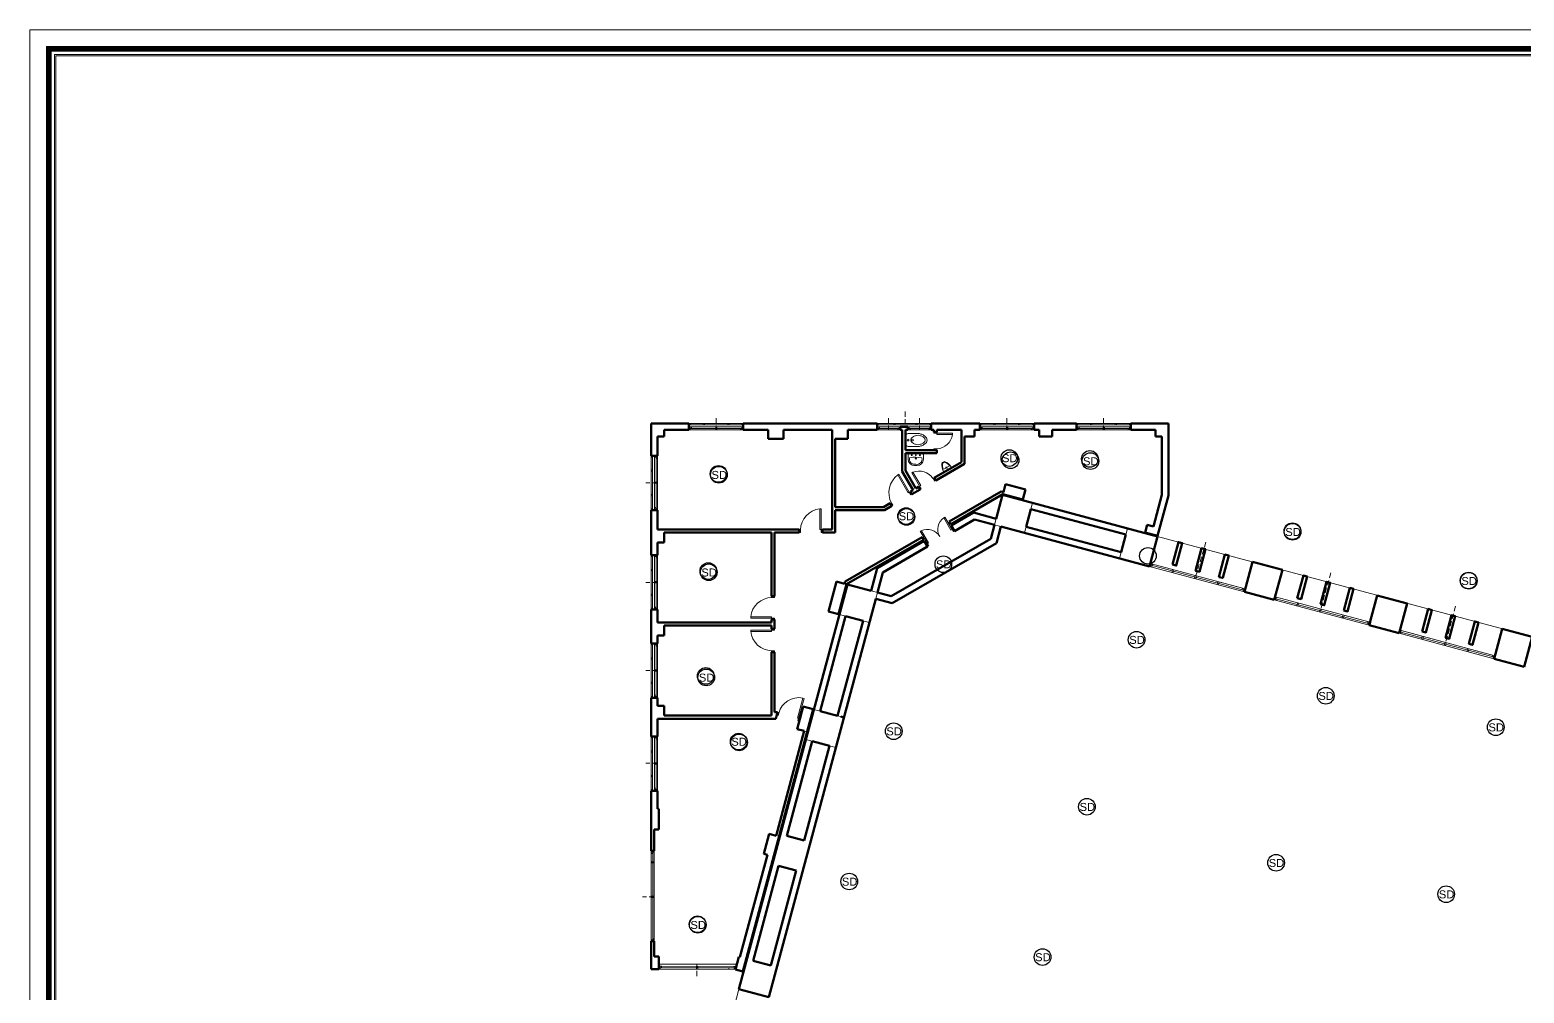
# Model space of a CAD drawing. Extents: x -24 to 119, y -16 to 95.
# Drawn here: x -24 to 33.8, y 58 to 95.2 of the extents above; entities that cross this region are included whole.
import ezdxf

# ---------------------------------------------------------------- set-up
doc = ezdxf.new("R2010")
doc.units = 0
doc.header["$LTSCALE"] = 0.8
doc.header["$MEASUREMENT"] = 0
doc.linetypes.add('HIDDEN', pattern=[0.375, 0.25, -0.125])
doc.layers.get('0').update_dxf_attribs({"linetype": 'CONTINUOUS', "lineweight": 20})
for name, color, linetype, lineweight in [('2-COL-45', 5, 'CONTINUOUS', 20), ('DOOR', 1, 'CONTINUOUS', 20), ('FRAM', 5, 'CONTINUOUS', 20), ('Walls', 1, 'CONTINUOUS', 50), ('WC', 3, 'CONTINUOUS', 20), ('WIN', 1, 'CONTINUOUS', 15)]:
    doc.layers.add(name, color=color, linetype=linetype, lineweight=lineweight)
doc.layers.add('FAS', color=4, linetype='CONTINUOUS')
doc.styles.add('ROMANS', font='arial.ttf', dxfattribs={"width": 1.15, "height": 0.2})

# ---------------------------------------------------------------- blocks, each defined once
blk = doc.blocks.new('A$C45795200')
for p, q in [((0, 0.12), (0, -0.12)), ((0.063, 0), (0.037, 0)), ((0.05, 0), (0.05, 0.011)), ((0.05, 0.011), (0.05, -0.012)), ((0.1, 0.114), (0.1, -0.114)), ((0.33, -0.03), (0.33, 0.03)), ((0.35, -0.03), (0.35, 0.03)), ((0, -0.044), (-0.007, -0.044))]:
    blk.add_line(p, q)
blk.add_circle((0.05, 0), 0.00697)
for centre, radius, start, end in [((0.05, 0.12), 0.05, 84.42743, 180), ((-0.002, -0.415), 0.588, 55.79049, 84.42743), ((0.154, 0.091), 0.0582, 73.85119, 157.07541), ((0.104, 0), 0.0245, 260.89706, 99.10294), ((0.104, 0), 0.0225, 260.89706, 99.10294), ((-0.002, -0.415), 0.568, 55.79049, 77.47538), ((0.3, 0.03), 0.03, 360, 55.79049), ((0.3, 0.03), 0.05, 360, 55.79049), ((0.05, -0.12), 0.05, 180, 275.57257), ((-0.002, 0.415), 0.588, 275.57257, 304.20951), ((0.154, -0.091), 0.0582, 202.92459, 286.14882), ((-0.002, 0.415), 0.568, 282.52462, 304.20951), ((0.3, -0.03), 0.03, 304.20951, 360), ((0.3, -0.03), 0.05, 304.20951, 360)]:
    blk.add_arc(centre, radius, start, end)
blk = doc.blocks.new('A$C455E5B58')
for p, q in [((-0.295, 0.23), (-0.295, 0.05)), ((0.045, 0.48), (-0.045, 0.48)), ((0.295, 0.05), (0.295, 0.23))]:
    blk.add_line(p, q)
for centre, radius in [((-0.158, 0.075), 0.02), ((0, 0.2), 0.025), ((0, 0.075), 0.01), ((0.158, 0.075), 0.02)]:
    blk.add_circle(centre, radius)
for centre, radius, start, end in [((-0.045, 0.23), 0.25, 90, 180), ((0, 0.895), 0.895, 250.76054, 289.23946), ((-0.045, 0.23), 0.2, 76.99712, 193.71727), ((0, 1.045), 0.895, 254.49665, 285.50335), ((0.045, 0.23), 0.2, 346.28273, 103.00288), ((0.045, 0.23), 0.25, 0, 90)]:
    blk.add_arc(centre, radius, start, end)
blk = doc.blocks.new('BD2')
for p, q in [((0.09, 0), (-0.09, 0)), ((-0.162, -0.315), (-0.162, -0.072)), ((0.162, -0.315), (0.162, -0.072))]:
    blk.add_line(p, q)
blk.add_lwpolyline([(0.162, -0.315, -0.000019), (0.162, -0.315, -0.087733), (0.149, -0.389, -0.074053), (0.116, -0.464, -0.109817), (0.058, -0.523), (0, -0.541), (-0.058, -0.523, -0.109817), (-0.116, -0.464, -0.074053), (-0.149, -0.389, -0.087733), (-0.162, -0.315, -0.087733)], format="xyb")
blk.add_lwpolyline([(-0.117, -0.315, -0.090619), (-0.106, -0.255, -0.076271), (-0.078, -0.19, -0.09883), (-0.036, -0.145), (-0.001, -0.136), (0.039, -0.148, -0.099446), (0.078, -0.19, -0.076271), (0.106, -0.255, -0.090619), (0.117, -0.315, -0.090619), (0.106, -0.375, -0.076271), (0.078, -0.44, -0.099446), (0.039, -0.482), (0, -0.494), (-0.039, -0.482, -0.099446), (-0.078, -0.44, -0.076271), (-0.106, -0.375, -0.090619)], format="xyb", close=True)
for centre in [(0.001, -0.067), (0.001, -0.176)]:
    blk.add_circle(centre, 0.0225)
for centre, start, end in [((-0.09, -0.072), 90, 180), ((0.09, -0.072), 360, 90)]:
    blk.add_arc(centre, 0.072, start, end)

msp = doc.modelspace()

# ---------------------------------------------------------------- linework, layer by layer
at = {"layer": '2-COL-45'}
for points in [[(13.699, 77.65), (14.472, 77.443), (14.368, 77.057), (13.596, 77.264)], [(13.699, 77.65), (14.472, 77.443), (14.368, 77.057), (13.596, 77.264)], [(13.277, 76.076), (14.436, 75.765), (14.747, 76.924), (13.588, 77.235)], [(18.107, 74.782), (19.266, 74.471), (19.577, 75.63), (18.418, 75.941)], [(20.156, 74.543), (20.301, 74.504), (20.534, 75.374), (20.389, 75.412)], [(20.156, 74.543), (20.301, 74.504), (20.534, 75.374), (20.389, 75.412)], [(21.053, 74.303), (21.198, 74.264), (21.431, 75.133), (21.286, 75.172)], [(21.053, 74.303), (21.198, 74.264), (21.431, 75.133), (21.286, 75.172)], [(21.954, 74.061), (22.099, 74.023), (22.332, 74.892), (22.187, 74.931)], [(21.954, 74.061), (22.099, 74.023), (22.332, 74.892), (22.187, 74.931)], [(24.985, 73.249), (25.13, 73.21), (25.363, 74.08), (25.218, 74.118)], [(6.861, 72.722), (7.247, 72.619), (7.558, 73.778), (7.171, 73.881)], [(7.587, 73.77), (8.746, 73.459), (8.435, 72.3), (7.276, 72.611)], [(25.883, 73.009), (26.027, 72.97), (26.26, 73.839), (26.116, 73.878)], [(26.784, 72.767), (26.928, 72.728), (27.161, 73.598), (27.016, 73.637)], [(29.815, 71.955), (29.96, 71.916), (30.193, 72.785), (30.048, 72.824)], [(30.712, 71.715), (30.857, 71.676), (31.09, 72.545), (30.945, 72.584)], [(31.613, 71.473), (31.758, 71.434), (31.991, 72.304), (31.846, 72.342)], [(5.644, 68.182), (6.031, 68.079), (6.264, 68.948), (5.877, 69.052)], [(6.293, 68.94), (7.452, 68.63), (7.141, 67.471), (5.982, 67.781)]]:
    msp.add_lwpolyline(points, close=True, dxfattribs=at)
at = {"layer": 'DOOR'}
for p, q in [((10.93, 79.668), (10.93, 79.618)), ((11.05, 79.618), (10.93, 79.618)), ((11.05, 79.668), (11.05, 79.618)), ((10.93, 79.018), (10.93, 78.968)), ((11.05, 79.018), (10.93, 79.018)), ((11.05, 78.968), (11.05, 79.018)), ((10.335, 77.544), (10.378, 77.569)), ((10.378, 77.569), (10.438, 77.465)), ((10.438, 77.465), (10.395, 77.44)), ((10.941, 77.894), (10.898, 77.869)), ((10.898, 77.869), (10.958, 77.765)), ((10.958, 77.765), (11.001, 77.79)), ((9.244, 76.914), (9.287, 76.939)), ((9.244, 76.914), (9.287, 76.939)), ((9.297, 76.921), (9.347, 76.835)), ((9.297, 76.921), (9.347, 76.835)), ((10.023, 77.364), (9.98, 77.339)), ((10.023, 77.364), (9.98, 77.339)), ((9.98, 77.339), (10.04, 77.235)), ((9.98, 77.339), (10.04, 77.235)), ((10.04, 77.235), (10.083, 77.26)), ((10.04, 77.235), (10.083, 77.26)), ((9.347, 76.835), (9.304, 76.81)), ((9.347, 76.835), (9.304, 76.81)), ((5.724, 75.9), (5.774, 75.9)), ((5.774, 75.78), (5.724, 75.78)), ((5.774, 75.88), (5.774, 75.78)), ((6.624, 75.9), (6.574, 75.9)), ((6.574, 75.9), (6.574, 75.78)), ((6.574, 75.78), (6.624, 75.78)), ((11.677, 75.927), (11.633, 75.902)), ((11.633, 75.902), (11.683, 75.815)), ((11.683, 75.815), (11.727, 75.84)), ((10.637, 75.327), (10.681, 75.352)), ((10.681, 75.352), (10.731, 75.265)), ((10.731, 75.265), (10.687, 75.24)), ((19.292, 74.568), (19.34, 74.555)), ((19.34, 74.555), (19.314, 74.458)), ((19.314, 74.458), (19.266, 74.471)), ((4.65, 73.32), (4.65, 73.27)), ((4.67, 73.27), (4.77, 73.27)), ((4.77, 73.27), (4.77, 73.32)), ((4.65, 72.42), (4.65, 72.47)), ((4.65, 72.47), (4.77, 72.47)), ((4.77, 72.47), (4.77, 72.42)), ((4.65, 72.06), (4.65, 72.01)), ((4.65, 72.01), (4.77, 72.01)), ((4.77, 72.01), (4.77, 72.06)), ((4.65, 71.16), (4.65, 71.21)), ((4.67, 71.21), (4.77, 71.21)), ((4.77, 71.21), (4.77, 71.16)), ((4.887, 68.833), (4.935, 68.82)), ((4.93, 68.801), (4.904, 68.704)), ((4.904, 68.704), (4.856, 68.717)), ((5.703, 68.594), (5.677, 68.497)), ((5.677, 68.497), (5.725, 68.484)), ((5.751, 68.581), (5.703, 68.594))]:
    msp.add_line(p, q, dxfattribs=at)
for points in [[(11.65, 79.618), (11.65, 79.568), (11.05, 79.568), (11.05, 79.618)], [(9.58, 78.032), (9.536, 78.007), (9.936, 77.314), (9.98, 77.339)], [(10.078, 78.088), (10.121, 78.113), (10.421, 77.594), (10.378, 77.569)], [(6.574, 76.7), (6.524, 76.7), (6.524, 75.9), (6.574, 75.9)], [(11.358, 76.378), (11.315, 76.353), (11.59, 75.877), (11.633, 75.902)], [(10.406, 75.828), (10.449, 75.853), (10.724, 75.377), (10.681, 75.352)], [(19.378, 74.503), (19.33, 74.516), (19.34, 74.555), (19.389, 74.542)], [(3.85, 72.47), (3.85, 72.52), (4.65, 72.52), (4.65, 72.47)], [(3.85, 72.01), (3.85, 71.96), (4.65, 71.96), (4.65, 72.01)], [(5.91, 69.367), (5.862, 69.38), (5.655, 68.607), (5.703, 68.594)]]:
    msp.add_lwpolyline(points, close=True, dxfattribs=at)
for centre, radius, start, end in [((11.007, 79.668), 0.65, 273.78181, 351.23909), ((10.029, 77.329), 0.838, 126.02059, 209.0852), ((10.357, 77.507), 0.65, 33.78181, 111.23909), ((6.612, 75.867), 0.838, 96.02059, 179.0852), ((11.632, 75.904), 0.55, 125.21542, 210.23721), ((10.679, 75.354), 0.55, 29.76279, 114.78458), ((4.683, 72.432), 0.838, 90.9148, 173.97941), ((4.683, 72.048), 0.838, 186.02059, 269.0852), ((5.703, 68.595), 0.8, 78.58321, 165.11201)]:
    msp.add_arc(centre, radius, start, end, dxfattribs=at)
at = {"layer": 'FAS'}
for centre in [(13.849, 78.661), (13.899, 78.575), (16.964, 78.628), (16.984, 78.543), (2.606, 78.05), (2.606, 78.05), (2.617, 78.015), (9.856, 76.418), (9.871, 76.385), (24.795, 75.834), (24.804, 75.809), (19.211, 74.88), (2.21, 74.291), (2.224, 74.243), (11.297, 74.557), (31.609, 73.926), (31.613, 73.914), (18.771, 71.635), (2.111, 70.236), (2.127, 70.177), (26.084, 69.468), (9.377, 68.098), (32.661, 68.252), (3.383, 67.696), (3.398, 67.665), (16.851, 65.176), (24.164, 63.008), (7.659, 62.285), (30.741, 61.793), (1.796, 60.629), (1.803, 60.612), (15.133, 59.363)]:
    msp.add_circle(centre, 0.322, dxfattribs=at)
at = {"layer": 'FRAM'}
msp.add_lwpolyline([(-24.024, -16.156), (115.976, -16.156), (115.976, 95.22), (-24.024, 95.22)], close=True, dxfattribs=at)
at = {"layer": 'FRAM', "const_width": 0.218}
msp.add_lwpolyline([(-23.288, -15.42), (115.239, -15.42), (115.239, 94.484), (-23.288, 94.484)], close=True, dxfattribs=at)
at = {"layer": 'FRAM'}
for points in [[(98.967, 94.211), (98.967, -15.202), (-23.07, -15.202), (-23.07, 94.266), (98.967, 94.266), (98.967, 94.211)], [(98.912, 94.211), (98.912, -15.147), (-23.015, -15.147), (-23.015, 94.211), (98.912, 94.211), (98.912, 94.211)]]:
    msp.add_lwpolyline(points, dxfattribs=at)
at = {"layer": 'Walls'}
for p, q in [((0, 78.75), (0, 80)), ((0, 80), (1.46, 80)), ((0.5, 79.75), (1.46, 79.75)), ((0.5, 79.75), (0.5, 79.5)), ((1.46, 79.75), (1.46, 80)), ((1.46, 79.87), (1.46, 79.75)), ((1.46, 79.87), (1.46, 79.75)), ((1.46, 79.87), (1.46, 79.75)), ((8.733, 80), (3.56, 80)), ((3.56, 79.75), (3.56, 80)), ((3.56, 79.87), (3.56, 79.75)), ((3.56, 79.87), (3.56, 79.75)), ((3.56, 79.87), (3.56, 79.75)), ((3.56, 79.75), (4.52, 79.75)), ((4.52, 79.4), (4.52, 79.75)), ((7, 79.75), (5.12, 79.75)), ((5.12, 79.75), (5.12, 79.4)), ((7, 79.75), (7, 75.9)), ((8.733, 79.75), (7.6, 79.75)), ((7.6, 79.75), (7.6, 79.4)), ((8.733, 79.75), (8.733, 80)), ((8.733, 79.87), (8.733, 79.75)), ((8.733, 79.87), (8.733, 79.75)), ((8.733, 79.87), (8.733, 79.75)), ((9.633, 79.875), (9.633, 79.75)), ((9.633, 79.875), (9.93, 79.875)), ((9.633, 79.87), (9.633, 79.75)), ((9.633, 79.87), (9.633, 79.75)), ((9.71, 79.75), (9.633, 79.75)), ((9.71, 79.75), (9.71, 78.146)), ((9.83, 79.75), (9.83, 78.968)), ((9.93, 79.75), (9.83, 79.75)), ((9.93, 79.875), (9.93, 79.75)), ((9.93, 79.87), (9.93, 79.75)), ((9.93, 79.87), (9.93, 79.75)), ((10.83, 80), (12.705, 80)), ((10.83, 79.75), (10.83, 80)), ((10.83, 79.87), (10.83, 79.75)), ((10.83, 79.87), (10.83, 79.75)), ((10.83, 79.87), (10.83, 79.75)), ((10.83, 79.75), (10.93, 79.75)), ((10.93, 79.668), (10.93, 79.75)), ((10.93, 79.75), (10.93, 79.668)), ((11.05, 79.668), (11.05, 79.75)), ((11.05, 79.75), (12, 79.75)), ((12, 79.75), (12, 78.505)), ((12.705, 79.75), (12.5, 79.75)), ((12.5, 79.75), (12.5, 79.5)), ((12.705, 79.75), (12.705, 80)), ((12.705, 79.87), (12.705, 79.75)), ((12.705, 79.87), (12.705, 79.75)), ((12.705, 79.87), (12.705, 79.75)), ((16.444, 80), (14.805, 80)), ((14.805, 79.75), (14.805, 80)), ((14.805, 79.87), (14.805, 79.75)), ((14.805, 79.87), (14.805, 79.75)), ((14.805, 79.87), (14.805, 79.75)), ((14.805, 79.75), (15, 79.75)), ((15, 79.5), (15, 79.75)), ((16.444, 79.75), (15.5, 79.75)), ((15.5, 79.75), (15.5, 79.5)), ((16.444, 79.75), (16.444, 80)), ((16.444, 79.87), (16.444, 79.75)), ((16.444, 79.87), (16.444, 79.75)), ((16.444, 79.87), (16.444, 79.75)), ((18.544, 80), (20, 80)), ((18.544, 79.75), (18.544, 80)), ((18.544, 79.87), (18.544, 79.75)), ((18.544, 79.87), (18.544, 79.75)), ((18.544, 79.87), (18.544, 79.75)), ((18.544, 79.75), (19.5, 79.75)), ((19.5, 79.5), (19.5, 79.75)), ((20, 80), (20, 77.21)), ((0.25, 78.75), (0.25, 79.5)), ((0.5, 79.5), (0.25, 79.5)), ((5.12, 79.4), (4.52, 79.4)), ((7.12, 79.4), (7.12, 76.766)), ((7.6, 79.4), (7.12, 79.4)), ((10.93, 79.668), (11.05, 79.668)), ((11.05, 79.668), (10.93, 79.668)), ((10.93, 79.668), (11.05, 79.668)), ((10.93, 79.668), (11.05, 79.668)), ((11.05, 79.668), (10.93, 79.668)), ((12.12, 79.5), (12.12, 78.436)), ((12.5, 79.5), (12.12, 79.5)), ((15.5, 79.5), (15, 79.5)), ((19.75, 79.5), (19.5, 79.5)), ((19.75, 79.5), (19.75, 77.243)), ((0.25, 78.75), (0, 78.75)), ((0.13, 78.75), (0.25, 78.75)), ((0.13, 78.75), (0.25, 78.75)), ((0.13, 78.75), (0.25, 78.75)), ((9.83, 78.968), (11.05, 78.968)), ((9.83, 78.848), (11.05, 78.848)), ((9.83, 78.848), (9.83, 78.178)), ((11.05, 78.968), (10.93, 78.968)), ((10.93, 78.968), (11.05, 78.968)), ((11.05, 78.968), (10.93, 78.968)), ((10.93, 78.968), (11.05, 78.968)), ((11.05, 78.968), (10.93, 78.968)), ((11.05, 78.968), (11.05, 78.848)), ((9.71, 78.146), (10.126, 77.425)), ((9.83, 78.178), (10.23, 77.485)), ((12, 78.505), (10.941, 77.894)), ((12.12, 78.436), (11.001, 77.79)), ((10.395, 77.44), (10.083, 77.26)), ((10.335, 77.544), (10.231, 77.484)), ((10.335, 77.544), (10.395, 77.44)), ((10.941, 77.894), (11.001, 77.79)), ((11.001, 77.79), (10.941, 77.894)), ((10.941, 77.894), (11.001, 77.79)), ((13.699, 77.65), (13.618, 77.346)), ((14.472, 77.443), (13.699, 77.65)), ((14.368, 77.057), (14.472, 77.443)), ((9.244, 76.914), (8.988, 76.766)), ((9.304, 76.81), (9.244, 76.914)), ((9.244, 76.914), (9.304, 76.81)), ((10.127, 77.424), (10.023, 77.364)), ((10.083, 77.26), (10.023, 77.364)), ((10.023, 77.364), (10.083, 77.26)), ((13.536, 77.368), (11.517, 76.202)), ((13.596, 77.264), (11.577, 76.098)), ((13.342, 76.317), (13.588, 77.235)), ((13.536, 77.368), (13.618, 77.346)), ((13.578, 77.198), (13.588, 77.235)), ((13.588, 77.235), (19.577, 75.63)), ((13.596, 77.264), (14.368, 77.057)), ((19.421, 76.014), (19.75, 77.243)), ((19.584, 75.659), (20, 77.21)), ((0, 74.9), (0, 76.65)), ((0.25, 76.65), (0, 76.65)), ((0.13, 76.65), (0.25, 76.65)), ((0.13, 76.65), (0.25, 76.65)), ((0.13, 76.65), (0.25, 76.65)), ((0.25, 75.9), (0.25, 76.65)), ((8.988, 76.766), (7.12, 76.766)), ((7.12, 76.646), (7.12, 75.78)), ((9.02, 76.646), (7.12, 76.646)), ((9.304, 76.81), (9.02, 76.646)), ((12.462, 76.553), (11.602, 76.057)), ((12.497, 76.285), (11.727, 75.84)), ((13.342, 76.317), (12.462, 76.553)), ((13.277, 76.076), (12.497, 76.285)), ((14.682, 76.683), (14.501, 76.007)), ((18.353, 75.699), (14.682, 76.683)), ((0.25, 75.9), (5.724, 75.9)), ((0.5, 75.78), (4.65, 75.78)), ((0.5, 75.78), (0.5, 75.4)), ((4.65, 73.32), (4.65, 75.78)), ((4.77, 73.32), (4.77, 75.78)), ((4.77, 75.78), (5.724, 75.78)), ((5.724, 75.78), (5.724, 75.9)), ((5.724, 75.9), (5.724, 75.78)), ((6.624, 75.78), (6.624, 75.9)), ((6.624, 75.9), (6.624, 75.78)), ((6.624, 75.9), (7, 75.9)), ((6.624, 75.78), (7.12, 75.78)), ((11.577, 76.098), (11.517, 76.202)), ((11.577, 76.098), (11.517, 76.202)), ((11.727, 75.84), (11.602, 76.057)), ((13.277, 76.076), (13.133, 75.538)), ((13.519, 76.011), (13.348, 75.373)), ((19.266, 74.471), (13.519, 76.011)), ((18.172, 75.023), (14.501, 76.007)), ((18.172, 75.023), (18.353, 75.699)), ((19.101, 75.788), (19.179, 76.078)), ((19.584, 75.659), (19.101, 75.788)), ((19.179, 76.078), (19.421, 76.014)), ((0.25, 74.9), (0.25, 75.4)), ((0.5, 75.4), (0.25, 75.4)), ((10.478, 75.602), (7.498, 73.882)), ((10.538, 75.498), (7.558, 73.778)), ((10.562, 75.457), (8.74, 74.405)), ((10.687, 75.24), (8.955, 74.24)), ((13.133, 75.538), (9.283, 73.315)), ((13.348, 75.373), (9.319, 73.047)), ((10.538, 75.498), (10.478, 75.602)), ((10.538, 75.498), (10.478, 75.602)), ((10.687, 75.24), (10.562, 75.457)), ((10.687, 75.24), (10.627, 75.344)), ((19.577, 75.63), (19.266, 74.471)), ((0.25, 74.9), (0, 74.9)), ((0.13, 74.9), (0.25, 74.9)), ((0.13, 74.9), (0.25, 74.9)), ((0.13, 74.9), (0.25, 74.9)), ((23.247, 74.647), (22.937, 73.487)), ((24.406, 74.336), (23.247, 74.647)), ((8.504, 73.524), (8.74, 74.405)), ((8.746, 73.459), (8.955, 74.24)), ((24.096, 73.177), (24.406, 74.336)), ((3.394, 58.122), (7.587, 73.77)), ((6.861, 72.722), (7.171, 73.881)), ((7.171, 73.881), (7.476, 73.8)), ((7.558, 73.778), (7.247, 72.619)), ((7.498, 73.882), (7.476, 73.8)), ((8.504, 73.524), (7.587, 73.77)), ((8.746, 73.459), (9.283, 73.315)), ((22.937, 73.487), (22.968, 73.603)), ((22.937, 73.487), (22.968, 73.603)), ((22.937, 73.487), (24.096, 73.177)), ((4.553, 57.811), (8.681, 73.218)), ((4.77, 73.32), (4.65, 73.32)), ((4.65, 73.32), (4.77, 73.32)), ((8.681, 73.218), (9.319, 73.047)), ((24.096, 73.177), (24.127, 73.293)), ((24.096, 73.177), (24.127, 73.293)), ((28.077, 73.352), (27.766, 72.193)), ((29.236, 73.042), (28.077, 73.352)), ((28.925, 71.883), (29.236, 73.042)), ((0, 71.49), (0, 72.8)), ((0.25, 72.8), (0, 72.8)), ((0.25, 72.3), (0.25, 72.8)), ((0.25, 72.3), (4.65, 72.3)), ((4.77, 72.42), (4.65, 72.42)), ((4.65, 72.42), (4.77, 72.42)), ((4.65, 72.3), (4.65, 72.42)), ((4.77, 72.06), (4.77, 72.42)), ((6.534, 68.876), (7.518, 72.546)), ((7.247, 72.619), (6.861, 72.722)), ((6.861, 72.722), (7.247, 72.619)), ((7.21, 68.694), (8.194, 72.365)), ((7.518, 72.546), (8.194, 72.365)), ((27.766, 72.193), (27.797, 72.309)), ((27.766, 72.193), (27.797, 72.309)), ((0.25, 71.49), (0.25, 71.8)), ((0.5, 71.8), (0.25, 71.8)), ((0.5, 72.18), (4.65, 72.18)), ((0.5, 72.18), (0.5, 71.8)), ((4.65, 72.06), (4.65, 72.18)), ((4.65, 72.06), (4.77, 72.06)), ((4.77, 72.06), (4.65, 72.06)), ((4.65, 72.06), (4.77, 72.06)), ((27.766, 72.193), (28.925, 71.883)), ((28.925, 71.883), (28.956, 71.999)), ((28.925, 71.883), (28.956, 71.999)), ((32.596, 70.899), (32.906, 72.058)), ((32.906, 72.058), (34.066, 71.748)), ((34.066, 71.748), (33.755, 70.589)), ((0.25, 71.49), (0, 71.49)), ((0.13, 71.49), (0.25, 71.49)), ((0.13, 71.49), (0.25, 71.49)), ((0.13, 71.49), (0.25, 71.49)), ((4.65, 68.7), (4.65, 71.16)), ((4.65, 71.16), (4.77, 71.16)), ((4.77, 71.16), (4.65, 71.16)), ((4.65, 71.16), (4.77, 71.16)), ((4.77, 68.833), (4.77, 71.16)), ((32.596, 70.899), (32.627, 71.015)), ((32.596, 70.899), (32.627, 71.015)), ((33.755, 70.589), (32.596, 70.899)), ((0.25, 69.39), (0, 69.39)), ((0, 67.89), (0, 69.39)), ((0.13, 69.39), (0.25, 69.39)), ((0.13, 69.39), (0.25, 69.39)), ((0.13, 69.39), (0.25, 69.39)), ((0.25, 69.08), (0.25, 69.39)), ((0.5, 69.08), (0.25, 69.08)), ((0.5, 68.7), (0.5, 69.08)), ((3.546, 58.806), (6.264, 68.948)), ((4.887, 68.833), (4.77, 68.833)), ((4.819, 68.58), (4.887, 68.833)), ((4.856, 68.717), (4.887, 68.833)), ((5.877, 69.052), (5.644, 68.182)), ((6.264, 68.948), (5.877, 69.052)), ((6.534, 68.876), (7.21, 68.694)), ((0.25, 68.58), (4.819, 68.58)), ((0.25, 67.89), (0.25, 68.58)), ((0.5, 68.7), (4.65, 68.7)), ((5.644, 68.182), (5.915, 68.11)), ((5.725, 68.484), (5.756, 68.6)), ((7.452, 68.63), (7.336, 68.661)), ((7.452, 68.63), (7.336, 68.661)), ((0.25, 67.89), (0, 67.89)), ((0.13, 67.89), (0.25, 67.89)), ((0.13, 67.89), (0.25, 67.89)), ((0.13, 67.89), (0.25, 67.89)), ((4.828, 64.053), (5.915, 68.11)), ((5.24, 64.046), (6.223, 67.716)), ((6.223, 67.716), (6.9, 67.535)), ((5.916, 63.865), (6.9, 67.535)), ((0.25, 65.79), (0, 65.79)), ((0, 65.79), (0, 63.473)), ((0.13, 65.79), (0.25, 65.79)), ((0.13, 65.79), (0.25, 65.79)), ((0.13, 65.79), (0.25, 65.79)), ((0.25, 65.1), (0.25, 65.79)), ((0.25, 65.1), (0.3, 65.1)), ((0.3, 65.1), (0.3, 64.3)), ((0.12, 64.3), (0.12, 63.473)), ((0.3, 64.3), (0.12, 64.3)), ((4.35, 63.353), (4.557, 64.125)), ((4.557, 64.125), (4.828, 64.053)), ((5.916, 63.865), (5.24, 64.046)), ((0, 63.473), (0.12, 63.473)), ((0.12, 63.473), (0, 63.473)), ((0.12, 63.473), (0, 63.473)), ((3.434, 59.353), (4.495, 63.314)), ((4.495, 63.314), (4.35, 63.353)), ((3.946, 59.216), (4.929, 62.887)), ((4.622, 59.035), (5.606, 62.706)), ((5.606, 62.706), (4.929, 62.887)), ((0, 58.89), (0, 59.973)), ((0.12, 59.973), (0, 59.973)), ((0.12, 59.973), (0, 59.973)), ((0, 59.973), (0.12, 59.973)), ((0.12, 59.39), (0.12, 59.973)), ((0.12, 59.39), (0.3, 59.39)), ((0.3, 59.39), (0.3, 58.89)), ((3.256, 58.883), (3.386, 59.366)), ((3.386, 59.366), (3.434, 59.353)), ((3.946, 59.216), (4.622, 59.035)), ((0.3, 58.89), (0, 58.89)), ((3.546, 58.806), (3.256, 58.883)), ((4.553, 57.811), (3.394, 58.122))]:
    msp.add_line(p, q, dxfattribs=at)
for points in [[(20.156, 74.543), (20.301, 74.504), (20.534, 75.374), (20.389, 75.412)], [(21.053, 74.303), (21.198, 74.264), (21.431, 75.133), (21.286, 75.172)], [(21.954, 74.061), (22.099, 74.023), (22.332, 74.892), (22.187, 74.931)], [(24.985, 73.249), (25.13, 73.21), (25.363, 74.08), (25.218, 74.118)], [(25.883, 73.009), (26.027, 72.97), (26.26, 73.839), (26.116, 73.878)], [(26.784, 72.767), (26.928, 72.728), (27.161, 73.598), (27.016, 73.637)], [(29.815, 71.955), (29.96, 71.916), (30.193, 72.785), (30.048, 72.824)], [(30.712, 71.715), (30.857, 71.676), (31.09, 72.545), (30.945, 72.584)], [(31.613, 71.473), (31.758, 71.434), (31.991, 72.304), (31.846, 72.342)]]:
    msp.add_lwpolyline(points, close=True, dxfattribs=at)
at = {"layer": 'WIN', "linetype": 'HIDDEN'}
for p, q in [((9.82, 80.46), (9.82, 80)), ((2.51, 80.21), (2.51, 79.75)), ((9.183, 80.21), (9.183, 79.75)), ((10.38, 80.21), (10.38, 79.75)), ((13.755, 80.21), (13.755, 79.75)), ((17.494, 80.21), (17.494, 79.75)), ((0.25, 77.7), (-0.21, 77.7)), ((21.454, 75.412), (21.062, 74.114)), ((26.279, 74.221), (25.892, 72.82)), ((0.25, 73.85), (-0.21, 73.85)), ((31.107, 72.927), (30.72, 71.526)), ((0.25, 70.44), (-0.21, 70.44)), ((0.25, 66.858), (-0.21, 66.858)), ((0.12, 61.698), (-0.34, 61.698)), ((1.765, 58.63), (1.765, 59.09))]:
    msp.add_line(p, q, dxfattribs=at)
at = {"layer": 'WIN'}
for p, q in [((1.46, 80), (3.56, 80)), ((1.46, 79.95), (3.56, 79.95)), ((3.56, 79.87), (1.46, 79.87)), ((3.56, 79.87), (1.46, 79.87)), ((1.46, 79.87), (3.51, 79.87)), ((1.46, 79.87), (1.46, 79.75)), ((1.46, 79.75), (3.56, 79.75)), ((1.46, 79.75), (3.56, 79.75)), ((1.46, 79.75), (1.51, 79.75)), ((1.51, 79.95), (1.51, 80)), ((1.51, 79.75), (1.51, 79.87)), ((1.51, 79.81), (3.51, 79.81)), ((1.51, 79.75), (3.46, 79.75)), ((1.56, 79.81), (1.56, 79.87)), ((2.01, 79.95), (2.01, 80)), ((2.06, 79.95), (2.06, 80)), ((2.495, 79.81), (2.495, 79.87)), ((2.495, 79.75), (2.495, 79.81)), ((2.545, 79.81), (2.545, 79.87)), ((2.545, 79.75), (2.545, 79.81)), ((2.96, 79.95), (2.96, 80)), ((3.01, 79.95), (3.01, 80)), ((3.46, 79.75), (3.46, 79.81)), ((3.46, 79.75), (3.56, 79.75)), ((3.51, 79.95), (3.51, 80)), ((3.51, 79.75), (3.51, 79.87)), ((3.51, 79.87), (3.56, 79.87)), ((3.56, 79.87), (3.56, 79.75)), ((8.733, 80), (10.83, 80)), ((8.733, 79.95), (10.83, 79.95)), ((8.733, 79.87), (9.633, 79.87)), ((8.733, 79.87), (8.733, 79.75)), ((9.633, 79.87), (8.733, 79.87)), ((9.633, 79.87), (8.733, 79.87)), ((8.733, 79.75), (9.633, 79.75)), ((8.733, 79.75), (9.633, 79.75)), ((8.733, 79.75), (8.783, 79.75)), ((8.783, 79.95), (8.783, 80)), ((8.783, 79.75), (8.783, 79.87)), ((8.783, 79.81), (9.583, 79.81)), ((8.783, 79.75), (9.633, 79.75)), ((8.833, 79.81), (8.833, 79.87)), ((9.383, 79.95), (9.383, 80)), ((9.433, 79.95), (9.433, 80)), ((9.533, 79.75), (9.533, 79.81)), ((9.533, 79.75), (9.633, 79.75)), ((9.583, 79.75), (9.583, 79.87)), ((9.583, 79.87), (9.633, 79.87)), ((9.633, 79.87), (9.633, 79.75)), ((10.83, 79.87), (9.93, 79.87)), ((10.83, 79.87), (9.93, 79.87)), ((9.93, 79.87), (10.78, 79.87)), ((9.98, 79.87), (9.93, 79.87)), ((9.93, 79.87), (9.93, 79.75)), ((9.93, 79.81), (10.78, 79.81)), ((9.93, 79.75), (10.73, 79.75)), ((9.93, 79.75), (10.83, 79.75)), ((9.93, 79.75), (10.83, 79.75)), ((10.03, 79.75), (9.93, 79.75)), ((9.98, 79.75), (9.98, 79.87)), ((10.03, 79.75), (10.03, 79.81)), ((10.23, 79.95), (10.23, 80)), ((10.28, 79.95), (10.28, 80)), ((10.73, 79.75), (10.73, 79.81)), ((10.73, 79.75), (10.83, 79.75)), ((10.78, 79.95), (10.78, 80)), ((10.78, 79.75), (10.78, 79.87)), ((10.78, 79.87), (10.83, 79.87)), ((10.83, 79.87), (10.83, 79.75)), ((12.705, 80), (14.805, 80)), ((12.705, 79.95), (14.805, 79.95)), ((14.805, 79.87), (12.705, 79.87)), ((14.805, 79.87), (12.705, 79.87)), ((12.705, 79.87), (14.755, 79.87)), ((12.705, 79.87), (12.705, 79.75)), ((12.705, 79.75), (14.805, 79.75)), ((12.705, 79.75), (14.805, 79.75)), ((12.705, 79.75), (12.755, 79.75)), ((12.755, 79.95), (12.755, 80)), ((12.755, 79.75), (12.755, 79.87)), ((12.755, 79.81), (14.755, 79.81)), ((12.755, 79.75), (14.705, 79.75)), ((12.805, 79.81), (12.805, 79.87)), ((13.255, 79.95), (13.255, 80)), ((13.305, 79.95), (13.305, 80)), ((13.74, 79.81), (13.74, 79.87)), ((13.74, 79.75), (13.74, 79.81)), ((13.79, 79.81), (13.79, 79.87)), ((13.79, 79.75), (13.79, 79.81)), ((14.205, 79.95), (14.205, 80)), ((14.255, 79.95), (14.255, 80)), ((14.705, 79.75), (14.705, 79.81)), ((14.705, 79.75), (14.805, 79.75)), ((14.755, 79.95), (14.755, 80)), ((14.755, 79.75), (14.755, 79.87)), ((14.755, 79.87), (14.805, 79.87)), ((14.805, 79.87), (14.805, 79.75)), ((16.444, 80), (18.544, 80)), ((16.444, 79.95), (18.544, 79.95)), ((18.544, 79.87), (16.444, 79.87)), ((18.544, 79.87), (16.444, 79.87)), ((16.444, 79.87), (18.494, 79.87)), ((16.444, 79.87), (16.444, 79.75)), ((16.444, 79.75), (18.544, 79.75)), ((16.444, 79.75), (18.544, 79.75)), ((16.444, 79.75), (16.494, 79.75)), ((16.494, 79.95), (16.494, 80)), ((16.494, 79.75), (16.494, 79.87)), ((16.494, 79.81), (18.494, 79.81)), ((16.494, 79.75), (18.444, 79.75)), ((16.544, 79.81), (16.544, 79.87)), ((16.994, 79.95), (16.994, 80)), ((17.044, 79.95), (17.044, 80)), ((17.48, 79.81), (17.48, 79.87)), ((17.48, 79.75), (17.48, 79.81)), ((17.53, 79.81), (17.53, 79.87)), ((17.53, 79.75), (17.53, 79.81)), ((17.944, 79.95), (17.944, 80)), ((17.994, 79.95), (17.994, 80)), ((18.444, 79.75), (18.444, 79.81)), ((18.444, 79.75), (18.544, 79.75)), ((18.494, 79.95), (18.494, 80)), ((18.494, 79.75), (18.494, 79.87)), ((18.494, 79.87), (18.544, 79.87)), ((18.544, 79.87), (18.544, 79.75)), ((0, 76.65), (0, 78.75)), ((0, 76.65), (0, 78.75)), ((0.05, 78.7), (0, 78.7)), ((0.05, 76.65), (0.05, 78.75)), ((0.13, 78.75), (0.13, 76.65)), ((0.13, 78.75), (0.13, 76.65)), ((0.13, 78.7), (0.13, 78.75)), ((0.13, 78.75), (0.25, 78.75)), ((0.25, 78.7), (0.13, 78.7)), ((0.13, 76.65), (0.13, 78.7)), ((0.19, 76.7), (0.19, 78.7)), ((0.25, 78.65), (0.19, 78.65)), ((0.25, 76.65), (0.25, 78.75)), ((0.25, 76.65), (0.25, 78.75)), ((0.25, 78.65), (0.25, 78.75)), ((0.25, 76.7), (0.25, 78.65)), ((0.05, 78.2), (0, 78.2)), ((0.05, 78.15), (0, 78.15)), ((0.19, 77.735), (0.13, 77.735)), ((0.19, 77.685), (0.13, 77.685)), ((0.25, 77.735), (0.19, 77.735)), ((0.25, 77.685), (0.19, 77.685)), ((0.05, 77.25), (0, 77.25)), ((0.05, 77.2), (0, 77.2)), ((0.05, 76.7), (0, 76.7)), ((0.19, 76.75), (0.13, 76.75)), ((0.25, 76.7), (0.13, 76.7)), ((0.13, 76.65), (0.25, 76.65)), ((0.25, 76.65), (0.25, 76.7)), ((37.639, 70.79), (19.577, 75.63)), ((0, 72.8), (0, 74.9)), ((0, 72.8), (0, 74.9)), ((0, 72.8), (0, 74.9)), ((0.05, 74.85), (0, 74.85)), ((0.05, 72.8), (0.05, 74.9)), ((0.13, 74.9), (0.13, 72.8)), ((0.13, 74.9), (0.13, 72.8)), ((0.13, 74.85), (0.13, 74.9)), ((0.13, 74.9), (0.25, 74.9)), ((0.25, 74.85), (0.13, 74.85)), ((0.13, 72.8), (0.13, 74.85)), ((0.19, 72.85), (0.19, 74.85)), ((0.25, 74.8), (0.19, 74.8)), ((0.25, 72.8), (0.25, 74.9)), ((0.25, 72.8), (0.25, 74.9)), ((0.25, 74.8), (0.25, 74.9)), ((0.25, 72.85), (0.25, 74.8)), ((19.297, 74.587), (22.968, 73.603)), ((19.297, 74.587), (22.968, 73.603)), ((19.297, 74.587), (19.345, 74.574)), ((19.345, 74.574), (19.314, 74.458)), ((19.345, 74.574), (22.871, 73.629)), ((0.05, 74.35), (0, 74.35)), ((0.05, 74.3), (0, 74.3)), ((22.937, 73.487), (19.266, 74.471)), ((22.937, 73.487), (19.266, 74.471)), ((19.266, 74.471), (22.888, 73.5)), ((19.33, 74.516), (22.904, 73.558)), ((19.378, 74.503), (19.363, 74.445)), ((20.144, 74.298), (20.129, 74.24)), ((20.16, 74.356), (20.144, 74.298)), ((20.192, 74.285), (20.177, 74.227)), ((20.208, 74.343), (20.192, 74.285)), ((21.022, 74.062), (21.007, 74.005)), ((21.038, 74.12), (21.022, 74.062)), ((21.071, 74.05), (21.055, 73.992)), ((21.086, 74.107), (21.071, 74.05)), ((0.05, 73.4), (0, 73.4)), ((0.19, 73.885), (0.13, 73.885)), ((0.19, 73.835), (0.13, 73.835)), ((0.25, 73.885), (0.19, 73.885)), ((0.25, 73.835), (0.19, 73.835)), ((21.902, 73.827), (21.886, 73.769)), ((21.917, 73.885), (21.902, 73.827)), ((21.95, 73.814), (21.935, 73.756)), ((21.966, 73.872), (21.95, 73.814)), ((22.871, 73.629), (22.856, 73.571)), ((22.871, 73.629), (22.968, 73.603)), ((22.919, 73.616), (22.888, 73.5)), ((22.888, 73.5), (22.937, 73.487)), ((22.937, 73.487), (22.968, 73.603)), ((0.05, 73.35), (0, 73.35)), ((0.05, 72.85), (0, 72.85)), ((0.19, 72.9), (0.13, 72.9)), ((0.25, 72.85), (0.13, 72.85)), ((0.25, 72.8), (0.25, 72.85)), ((24.096, 73.177), (24.127, 73.293)), ((27.766, 72.193), (24.096, 73.177)), ((27.766, 72.193), (24.096, 73.177)), ((24.096, 73.177), (27.718, 72.206)), ((24.127, 73.293), (27.797, 72.309)), ((24.127, 73.293), (27.797, 72.309)), ((24.127, 73.293), (24.175, 73.28)), ((24.175, 73.28), (24.144, 73.164)), ((24.16, 73.222), (27.733, 72.264)), ((24.175, 73.28), (27.701, 72.335)), ((24.208, 73.209), (24.192, 73.151)), ((24.974, 73.004), (24.958, 72.946)), ((24.989, 73.062), (24.974, 73.004)), ((25.022, 72.991), (25.006, 72.933)), ((25.038, 73.049), (25.022, 72.991)), ((25.867, 72.826), (25.852, 72.768)), ((25.916, 72.813), (25.9, 72.755)), ((25.852, 72.768), (25.836, 72.71)), ((25.9, 72.755), (25.885, 72.697)), ((26.731, 72.533), (26.716, 72.475)), ((26.747, 72.591), (26.731, 72.533)), ((26.78, 72.52), (26.764, 72.462)), ((26.795, 72.578), (26.78, 72.52)), ((27.701, 72.335), (27.685, 72.277)), ((27.701, 72.335), (27.797, 72.309)), ((27.749, 72.322), (27.718, 72.206)), ((27.766, 72.193), (27.797, 72.309)), ((27.718, 72.206), (27.766, 72.193)), ((28.925, 71.883), (28.956, 71.999)), ((32.596, 70.899), (28.925, 71.883)), ((32.596, 70.899), (28.925, 71.883)), ((28.925, 71.883), (32.548, 70.912)), ((28.956, 71.999), (32.627, 71.015)), ((28.956, 71.999), (32.627, 71.015)), ((28.956, 71.999), (29.005, 71.986)), ((29.005, 71.986), (28.974, 71.87)), ((28.989, 71.928), (32.563, 70.97)), ((29.005, 71.986), (32.53, 71.041)), ((29.037, 71.915), (29.022, 71.857)), ((29.803, 71.71), (29.788, 71.652)), ((29.819, 71.768), (29.803, 71.71)), ((29.852, 71.697), (29.836, 71.639)), ((29.867, 71.755), (29.852, 71.697)), ((0, 69.39), (0, 71.49)), ((0, 69.39), (0, 71.49)), ((0, 69.39), (0, 71.49)), ((0.05, 71.44), (0, 71.44)), ((0.05, 69.39), (0.05, 71.49)), ((0.13, 71.49), (0.13, 69.39)), ((0.13, 71.49), (0.13, 69.39)), ((0.13, 71.44), (0.13, 71.49)), ((0.13, 71.49), (0.25, 71.49)), ((0.25, 71.44), (0.13, 71.44)), ((0.13, 69.39), (0.13, 71.44)), ((0.19, 69.44), (0.19, 71.44)), ((0.25, 71.39), (0.19, 71.39)), ((0.25, 69.39), (0.25, 71.49)), ((0.25, 69.39), (0.25, 71.49)), ((0.25, 71.39), (0.25, 71.49)), ((0.25, 69.44), (0.25, 71.39)), ((30.682, 71.474), (30.666, 71.416)), ((30.697, 71.532), (30.682, 71.474)), ((30.73, 71.461), (30.714, 71.403)), ((30.745, 71.519), (30.73, 71.461)), ((31.561, 71.239), (31.546, 71.181)), ((31.577, 71.297), (31.561, 71.239)), ((31.609, 71.226), (31.594, 71.168)), ((31.625, 71.284), (31.609, 71.226)), ((0.05, 70.94), (0, 70.94)), ((0.05, 70.89), (0, 70.89)), ((32.53, 71.041), (32.515, 70.983)), ((32.53, 71.041), (32.627, 71.015)), ((32.579, 71.028), (32.548, 70.912)), ((32.548, 70.912), (32.596, 70.899)), ((32.596, 70.899), (32.627, 71.015)), ((0.05, 69.99), (0, 69.99)), ((0.05, 69.94), (0, 69.94)), ((0.19, 70.475), (0.13, 70.475)), ((0.19, 70.425), (0.13, 70.425)), ((0.25, 70.475), (0.19, 70.475)), ((0.25, 70.425), (0.19, 70.425)), ((0.05, 69.44), (0, 69.44)), ((0.19, 69.49), (0.13, 69.49)), ((0.25, 69.44), (0.13, 69.44)), ((0.13, 69.39), (0.25, 69.39)), ((0.25, 69.39), (0.25, 69.44)), ((7.452, 68.63), (7.336, 68.661)), ((7.452, 68.63), (7.465, 68.678)), ((7.465, 68.678), (7.452, 68.63)), ((7.465, 68.678), (7.452, 68.63)), ((0, 65.79), (0, 67.89)), ((0, 65.79), (0, 67.89)), ((0, 65.79), (0, 67.89)), ((0.05, 67.84), (0, 67.84)), ((0.05, 65.79), (0.05, 67.89)), ((0.13, 67.89), (0.13, 65.79)), ((0.13, 67.89), (0.13, 65.79)), ((0.13, 67.84), (0.13, 67.89)), ((0.13, 67.89), (0.25, 67.89)), ((0.25, 67.84), (0.13, 67.84)), ((0.13, 65.79), (0.13, 67.84)), ((0.19, 65.84), (0.19, 67.84)), ((0.25, 67.79), (0.19, 67.79)), ((0.25, 65.79), (0.25, 67.89)), ((0.25, 65.79), (0.25, 67.89)), ((0.25, 67.79), (0.25, 67.89)), ((0.25, 65.84), (0.25, 67.79)), ((0.05, 67.34), (0, 67.34)), ((0.05, 67.29), (0, 67.29)), ((0.19, 66.875), (0.13, 66.875)), ((0.19, 66.825), (0.13, 66.825)), ((0.25, 66.875), (0.19, 66.875)), ((0.25, 66.825), (0.19, 66.825)), ((0.05, 66.39), (0, 66.39)), ((0.05, 66.34), (0, 66.34)), ((0.19, 65.89), (0.13, 65.89)), ((0.05, 65.84), (0, 65.84)), ((0.25, 65.84), (0.13, 65.84)), ((0.13, 65.79), (0.25, 65.79)), ((0.25, 65.79), (0.25, 65.84)), ((0, 59.973), (0, 63.473)), ((0, 59.973), (0, 63.473)), ((0, 63.373), (0, 63.473)), ((0.12, 63.473), (0, 63.473)), ((0, 59.973), (0, 63.473)), ((0, 63.423), (0.12, 63.423)), ((0, 63.373), (0.06, 63.373)), ((0, 60.023), (0, 63.373)), ((0, 63.052), (0.06, 63.052)), ((0, 63.002), (0.06, 63.002)), ((0.06, 60.023), (0.06, 63.423)), ((0.06, 63.052), (0.12, 63.052)), ((0.06, 63.002), (0.12, 63.002)), ((0.12, 63.473), (0.12, 59.973)), ((0.12, 63.473), (0.12, 59.973)), ((0.12, 63.423), (0.12, 63.473)), ((0.12, 59.973), (0.12, 63.423)), ((0, 61.722), (0.06, 61.722)), ((0, 61.672), (0.06, 61.672)), ((0.06, 61.722), (0.12, 61.722)), ((0.06, 61.672), (0.12, 61.672)), ((0, 60.023), (0.12, 60.023)), ((0, 59.973), (0, 60.023)), ((0.12, 59.973), (0, 59.973)), ((0.06, 60.073), (0.12, 60.073)), ((0.3, 59.09), (3.312, 59.09)), ((3.288, 59.003), (0.3, 59.01)), ((3.256, 59.003), (0.3, 59.01)), ((0.4, 59.01), (0.3, 59.01)), ((0.35, 59.01), (0.35, 58.89)), ((3.206, 58.943), (0.35, 58.95)), ((0.4, 59.01), (0.4, 58.95)), ((3.206, 59.003), (0.4, 59.01)), ((1.748, 59.01), (1.748, 58.95)), ((1.748, 58.95), (1.748, 58.89)), ((1.798, 59.01), (1.798, 58.95)), ((1.798, 58.95), (1.798, 58.89)), ((3, 58.95), (3, 58.89)), ((3.206, 59.003), (3.206, 58.883)), ((3.256, 59.003), (3.206, 59.003)), ((0.3, 58.89), (3.256, 58.883)), ((0.3, 58.89), (3.256, 58.883)), ((0.35, 58.89), (0.3, 58.89)), ((3.256, 58.883), (0.35, 58.89)), ((1.142, 49.718), (3.394, 58.122))]:
    msp.add_line(p, q, dxfattribs=at)

# ---------------------------------------------------------------- block references
at = {"layer": 'WC', "xscale": -1.548384689762571, "yscale": 1.548384689762571, "zscale": 1.548384689762572, "rotation": 90}
msp.add_blockref('BD2', (9.83, 79.359), dxfattribs=at)
at = {"layer": 'WC'}
for name, p, rotation in [('A$C455E5B58', (10.234, 78.848), 179.5798657946818), ('A$C45795200', (11.471, 78.199), 119.9999999999954)]:
    msp.add_blockref(name, p, dxfattribs=dict(at, rotation=rotation))

# ---------------------------------------------------------------- texts
at = {"layer": 'FAS', "color": 1, "style": 'ROMANS'}
for p in [(13.564, 78.5), (16.699, 78.382), (2.332, 77.854), (9.571, 76.257), (24.519, 75.648), (11.012, 74.396), (1.939, 74.081), (31.328, 73.752), (18.486, 71.474), (1.842, 70.015), (25.799, 69.306), (9.092, 67.937), (32.376, 68.091), (3.098, 67.535), (16.566, 65.014), (23.879, 62.847), (7.374, 62.124), (30.456, 61.632), (1.518, 60.45), (14.848, 59.202)]:
    msp.add_text('SD', height=0.3094, dxfattribs=at).set_placement(p)

doc.saveas('drawing.dxf')
